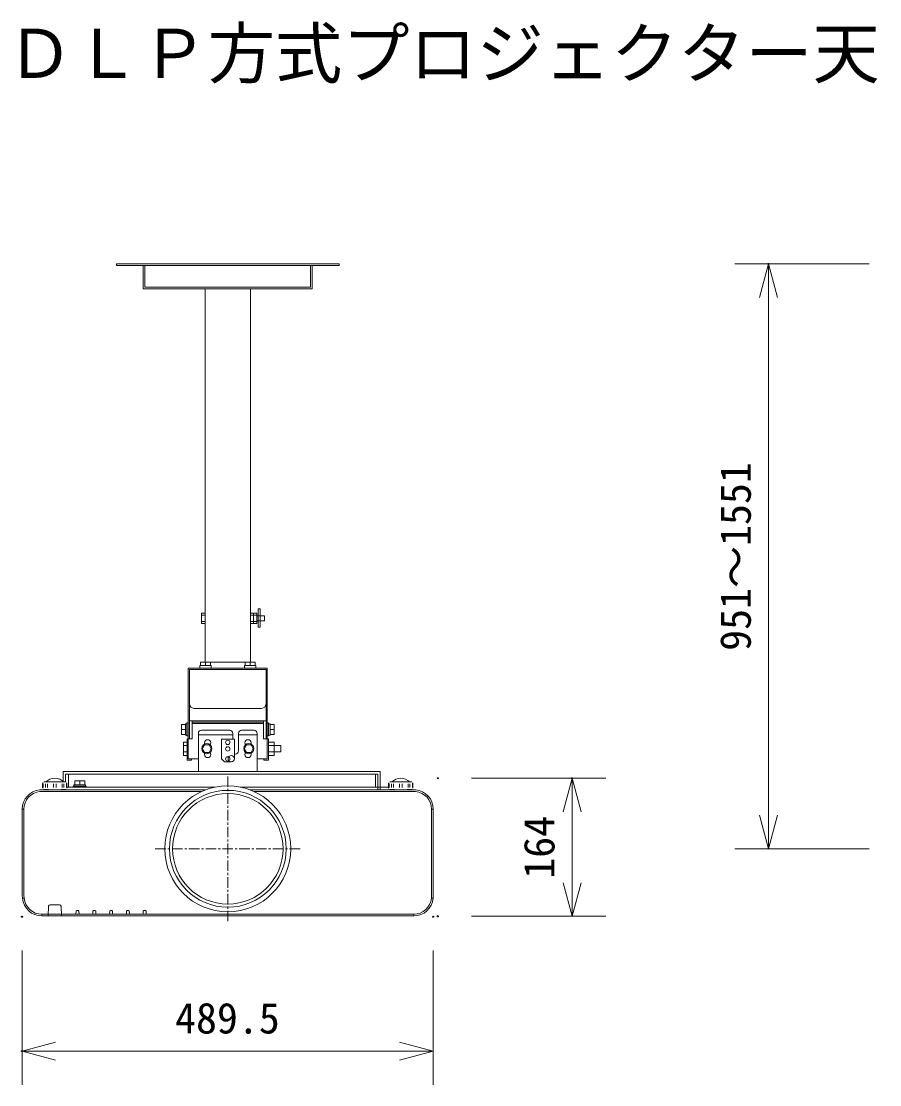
# Model space of a CAD drawing. Units: millimetres, scale not verified. Extents: x -62 to 63, y -57 to 57.
# Drawn here: x -34.6 to 16.5, y -6.6 to 56.7 of the extents above; entities that cross this region are included whole.
import ezdxf
from ezdxf.enums import TextEntityAlignment as Align

# ---------------------------------------------------------------- set-up
doc = ezdxf.new("R2010")
doc.units = ezdxf.units.MM
doc.header["$LTSCALE"] = 0.125
doc.header["$PDMODE"] = 32
doc.header["$PDSIZE"] = 0.0625
doc.linetypes.add('USER2', pattern=[8, 5, -1, 1, -1])
for name, color, linetype, lineweight in [('0-0_0', 7, 'Continuous', 18), ('0-4_GAIKEI', 1, 'Continuous', 18), ('0-5_SUNPO', 7, 'Continuous', 18), ('0-7_DEFAULT_1', 7, 'USER2', 18)]:
    doc.layers.add(name, color=color, linetype=linetype, lineweight=lineweight)
doc.layers.add('0-1_DEFPOINTS', color=7, linetype='Continuous')
doc.layers.add('0-3_MOJI1', color=7, linetype='Continuous')
doc.styles.add('ＭＳ ゴシック', font='')
doc.styles.get('ＭＳ ゴシック').set_extended_font_data('MS Gothic')

# ---------------------------------------------------------------- blocks, each defined once
blk = doc.blocks.new('_OPEN30')
at = {"layer": '0-0_0'}
blk.add_line((0, 0), (-1, 0), dxfattribs=at)
blk.add_lwpolyline([(-1, 0.26795), (0, 0), (-1, -0.26795)], dxfattribs=at)
blk = doc.blocks.new('D7')
at = {"layer": '0-1_DEFPOINTS'}
for p in [(6.8433, 44.4312), (14.8433, 44.4312), (14.8433, 9.6145)]:
    blk.add_point(p, dxfattribs=at)
at = {"layer": '0-5_SUNPO'}
for p, q in [((12.8433, 44.4312), (4.8433, 44.4312)), ((6.8433, 11.6145), (6.8433, 42.4312)), ((12.8433, 9.6145), (4.8433, 9.6145))]:
    blk.add_line(p, q, dxfattribs=at)
at = {"layer": '0-5_SUNPO', "xscale": 2, "yscale": 2}
for p, rotation in [((6.8433, 44.4312), 90), ((6.8433, 9.6145), 270)]:
    blk.add_blockref('_OPEN30', p, dxfattribs=dict(at, rotation=rotation))
at = {"layer": '0-5_SUNPO', "style": 'ＭＳ ゴシック'}
blk.add_text('951～1551', height=1.833, rotation=90, dxfattribs=at).set_placement((6.3433, 21.3978), align=Align.BOTTOM_LEFT)
blk = doc.blocks.new('D6')
at = {"layer": '0-1_DEFPOINTS'}
for p in [(-12.8477, 13.8145), (-4.8476, 13.8145), (-12.8477, 5.5931)]:
    blk.add_point(p, dxfattribs=at)
at = {"layer": '0-5_SUNPO'}
for p, q in [((-10.8477, 13.8145), (-2.8476, 13.8145)), ((-4.8476, 7.5931), (-4.8476, 11.8145)), ((-10.8477, 5.5931), (-2.8476, 5.5931))]:
    blk.add_line(p, q, dxfattribs=at)
at = {"layer": '0-5_SUNPO', "xscale": 2, "yscale": 2}
for p, rotation in [((-4.8476, 13.8145), 90), ((-4.8476, 5.5931), 270)]:
    blk.add_blockref('_OPEN30', p, dxfattribs=dict(at, rotation=rotation))
at = {"layer": '0-5_SUNPO', "style": 'ＭＳ ゴシック'}
blk.add_text('164', height=1.833, rotation=90, dxfattribs=at).set_placement((-5.3476, 7.8288), align=Align.BOTTOM_LEFT)
blk = doc.blocks.new('D5')
at = {"layer": '0-1_DEFPOINTS'}
for p in [(-37.6027, 5.5683), (-13.1274, 5.5683), (-37.6027, -2.4318)]:
    blk.add_point(p, dxfattribs=at)
at = {"layer": '0-5_SUNPO'}
for p, q in [((-37.6027, 3.5683), (-37.6027, -4.4318)), ((-13.1274, 3.5683), (-13.1274, -4.4318)), ((-15.1274, -2.4318), (-35.6027, -2.4318))]:
    blk.add_line(p, q, dxfattribs=at)
at = {"layer": '0-5_SUNPO', "xscale": 2, "yscale": 2, "rotation": 180}
blk.add_blockref('_OPEN30', (-37.6027, -2.4318), dxfattribs=at)
at = {"layer": '0-5_SUNPO', "xscale": 2, "yscale": 2}
blk.add_blockref('_OPEN30', (-13.1274, -2.4318), dxfattribs=at)
at = {"layer": '0-5_SUNPO', "style": 'ＭＳ ゴシック'}
blk.add_text('489.5', height=1.833, dxfattribs=at).set_placement((-28.49, -1.9318), align=Align.BOTTOM_LEFT)

msp = doc.modelspace()

# ---------------------------------------------------------------- linework, layer by layer
at = {"layer": '0-4_GAIKEI'}
for p, q in [((-28.9047, 42.2746), (-28.9047, 42.1733)), ((-28.9047, 42.2746), (-15.6438, 42.2746)), ((-28.9047, 42.1733), (-15.6438, 42.1733)), ((-27.3062, 40.7917), (-27.3062, 42.1733)), ((-27.2053, 40.8929), (-27.2053, 42.1733)), ((-17.3432, 40.8929), (-17.3432, 42.1733)), ((-17.2423, 40.7917), (-17.2423, 42.1733)), ((-15.6438, 42.2746), (-15.6438, 42.1733)), ((-27.3062, 40.7917), (-17.2423, 40.7917)), ((-27.2053, 40.8929), (-17.3432, 40.8929)), ((-23.6171, 18.5566), (-23.6171, 40.7917)), ((-23.8476, 21.4837), (-23.8476, 20.87)), ((-23.6171, 21.4837), (-23.8476, 21.4837)), ((-23.8476, 21.3693), (-23.6171, 21.3693)), ((-23.8476, 20.9932), (-23.6171, 20.9932)), ((-23.6171, 20.87), (-23.6171, 21.4837)), ((-20.541, 21.3693), (-20.9314, 21.3693)), ((-20.541, 20.9932), (-20.9314, 20.9932)), ((-20.7342, 21.4837), (-20.7342, 20.87)), ((-23.8476, 20.87), (-23.6171, 20.87)), ((-23.9472, 18.3675), (-23.9027, 18.3675)), ((-23.9472, 18.213), (-23.9472, 18.3675)), ((-23.9027, 18.5566), (-23.6059, 18.5566)), ((-23.9027, 18.3675), (-23.9027, 18.5566)), ((-23.9002, 18.3675), (-23.9027, 18.3675)), ((-23.9002, 18.3675), (-23.6083, 18.3675)), ((-23.6059, 18.3675), (-23.6083, 18.3675)), ((-23.6059, 18.5566), (-23.3091, 18.5566)), ((-23.6059, 18.3675), (-23.6059, 18.5566)), ((-23.6035, 18.3675), (-23.6059, 18.3675)), ((-23.6035, 18.3675), (-23.3115, 18.3675)), ((-23.3091, 18.3675), (-23.3115, 18.3675)), ((-23.3091, 18.3675), (-23.3091, 18.5566)), ((-23.3091, 18.3675), (-23.2646, 18.3675)), ((-23.2646, 18.3675), (-23.2646, 18.213)), ((-21.2839, 18.3675), (-21.2839, 18.213)), ((-21.2394, 18.3675), (-21.2839, 18.3675)), ((-21.2394, 18.3675), (-21.2394, 18.5566)), ((-21.2394, 18.3675), (-21.237, 18.3675)), ((-20.945, 18.3675), (-21.237, 18.3675)), ((-20.9426, 18.3675), (-20.9402, 18.3675)), ((-20.6483, 18.3675), (-20.9402, 18.3675)), ((-20.6483, 18.3675), (-20.6458, 18.3675)), ((-24.6261, 12.8093), (-24.6261, 18.213)), ((-19.9223, 18.213), (-24.6261, 18.213)), ((-19.9985, 18.1368), (-24.55, 18.1368)), ((-24.55, 13.9958), (-24.55, 18.1368)), ((-19.9985, 13.9958), (-19.9985, 18.1368)), ((-19.9223, 12.8093), (-19.9223, 18.213)), ((-20.2652, 15.8167), (-24.2833, 15.8167)), ((-25.0313, 14.5619), (-25.0313, 14.8587)), ((-24.7939, 14.8587), (-25.0313, 14.8587)), ((-25.0313, 14.2651), (-25.0313, 14.5619)), ((-24.7939, 14.5619), (-25.0313, 14.5619)), ((-24.7939, 14.8586), (-24.7939, 14.9032)), ((-24.7939, 14.9032), (-24.7048, 14.9032)), ((-24.7939, 14.8587), (-24.7939, 14.8562)), ((-24.7939, 14.5643), (-24.7939, 14.8562)), ((-24.7939, 14.5643), (-24.7939, 14.5619)), ((-24.7939, 14.5619), (-24.7939, 14.5594)), ((-24.7048, 14.176), (-24.7048, 14.9477)), ((-24.7048, 14.9477), (-24.6261, 14.9477)), ((-19.9985, 15.0685), (-24.55, 15.0685)), ((-24.3976, 13.9958), (-24.3976, 15.0685)), ((-20.1509, 14.9923), (-24.3976, 14.9923)), ((-20.1509, 14.9162), (-24.3976, 14.9162)), ((-20.1509, 13.9958), (-20.1509, 15.0685)), ((-19.8437, 14.9477), (-19.9223, 14.9477)), ((-19.8437, 14.176), (-19.8437, 14.9477)), ((-19.7546, 14.9032), (-19.8437, 14.9032)), ((-19.7546, 14.8586), (-19.7546, 14.9032)), ((-19.7546, 14.8587), (-19.7546, 14.8562)), ((-19.7546, 14.8587), (-19.5172, 14.8587)), ((-19.7546, 14.5643), (-19.7546, 14.8562)), ((-19.7546, 14.5619), (-19.7546, 14.5594)), ((-24.7939, 14.2651), (-25.0313, 14.2651)), ((-24.7939, 14.2675), (-24.7939, 14.5594)), ((-24.7939, 14.2675), (-24.7939, 14.2651)), ((-24.7939, 14.2206), (-24.7939, 14.2651)), ((-24.7048, 14.2206), (-24.7939, 14.2206)), ((-24.6261, 14.176), (-24.7048, 14.176)), ((-24.7023, 12.7331), (-24.7023, 13.9958)), ((-24.3976, 13.9958), (-24.7023, 13.9958)), ((-24.0272, 12.06), (-24.0272, 14.3278)), ((-24.0272, 14.2381), (-21.9713, 14.2381)), ((-23.8367, 14.5183), (-22.1618, 14.5183)), ((-21.9713, 13.9787), (-21.9713, 14.3278)), ((-21.6391, 13.2872), (-21.6391, 14.3278)), ((-21.6391, 14.2381), (-20.5213, 14.2381)), ((-21.4486, 14.5183), (-20.7118, 14.5183)), ((-20.5213, 12.06), (-20.5213, 14.3278)), ((-20.1509, 13.9958), (-19.8461, 13.9958)), ((-19.9223, 14.176), (-19.8437, 14.176)), ((-19.8461, 12.7331), (-19.8461, 13.9958)), ((-19.7546, 14.2675), (-19.7546, 14.5594)), ((-19.7546, 14.2675), (-19.7546, 14.2651)), ((-24.7023, 13.8002), (-24.9193, 13.8002)), ((-24.7023, 13.6052), (-24.9193, 13.6052)), ((-23.7913, 13.4189), (-23.6575, 13.6507)), ((-23.6575, 13.187), (-23.7913, 13.4189)), ((-23.6575, 13.6507), (-23.3897, 13.6507)), ((-23.3897, 13.6507), (-23.2559, 13.4189)), ((-23.2559, 13.4189), (-23.3897, 13.187)), ((-21.1588, 13.6507), (-21.2926, 13.4189)), ((-21.2926, 13.4189), (-21.1588, 13.187)), ((-20.891, 13.6507), (-21.1588, 13.6507)), ((-20.7571, 13.4189), (-20.891, 13.6507)), ((-20.891, 13.187), (-20.7572, 13.4189)), ((-19.8461, 13.8002), (-19.512, 13.8002)), ((-19.8461, 13.6052), (-19.512, 13.6052)), ((-19.512, 13.0132), (-19.512, 13.8002)), ((-19.111, 13.6035), (-19.512, 13.6035)), ((-19.111, 13.2212), (-19.111, 13.6035)), ((-24.7023, 13.2235), (-24.9193, 13.2235)), ((-24.4273, 12.7331), (-24.7023, 12.7331)), ((-24.0272, 12.8093), (-24.6261, 12.8093)), ((-24.4273, 12.7331), (-24.4273, 12.8093)), ((-23.3897, 13.187), (-23.6575, 13.187)), ((-21.8779, 13.0967), (-21.8295, 13.0967)), ((-21.1588, 13.187), (-20.891, 13.187)), ((-19.9223, 12.8093), (-20.5213, 12.8093)), ((-20.1212, 12.7331), (-20.1212, 12.8093)), ((-20.1212, 12.7331), (-19.8461, 12.7331)), ((-19.8461, 13.2235), (-19.512, 13.2235)), ((-19.8461, 13.0132), (-19.512, 13.0132)), ((-19.512, 13.2212), (-19.111, 13.2212)), ((-32.0755, 12.06), (-13.1914, 12.06)), ((-32.0755, 11.4679), (-32.0755, 12.06)), ((-22.4662, 12.6298), (-22.0684, 12.6298)), ((-13.1914, 10.9578), (-13.1914, 12.06)), ((-31.9226, 11.4329), (-33.2329, 11.4325)), ((-31.7666, 11.1335), (-31.7666, 11.8914)), ((-30.7962, 11.2682), (-30.7962, 11.5056)), ((-13.4858, 11.1335), (-13.4858, 11.8914)), ((-13.3359, 10.9578), (-13.3359, 11.8914)), ((-12.6259, 11.4329), (-11.3156, 11.4325)), ((-33.4619, 10.9578), (-33.4619, 10.9579)), ((-23.8533, 10.8582), (-33.4574, 10.8582)), ((-33.2994, 11.101), (-33.2994, 11.327)), ((-33.2704, 11.101), (-33.2704, 11.327)), ((-33.2246, 10.9829), (-32.9494, 10.9829)), ((-33.1196, 11.327), (-33.1196, 11.101)), ((-33.0134, 11.101), (-33.0134, 11.327)), ((-32.9494, 10.9704), (-32.9494, 10.9829)), ((-32.6495, 11.327), (-32.6495, 11.101)), ((-32.4993, 11.101), (-32.4993, 11.327)), ((-32.1994, 10.9829), (-31.9242, 10.9829)), ((-32.1994, 10.9704), (-32.1994, 10.9829)), ((-32.1354, 11.327), (-32.1354, 11.101)), ((-32.0292, 11.101), (-32.0292, 11.327)), ((-31.8784, 11.327), (-31.8784, 11.101)), ((-31.8494, 11.101), (-31.8494, 11.327)), ((-31.8494, 11.1335), (-23.0175, 11.1335)), ((-31.4788, 11.1317), (-31.4788, 11.1792)), ((-31.4788, 11.1792), (-30.7071, 11.1792)), ((-31.3873, 11.2682), (-31.3898, 11.2682)), ((-31.3873, 11.2682), (-31.0954, 11.2682)), ((-31.093, 11.2682), (-31.0954, 11.2682)), ((-31.0905, 11.2682), (-30.7986, 11.2682)), ((-30.7962, 11.2682), (-30.7986, 11.2682)), ((-30.7962, 11.2682), (-30.7516, 11.2682)), ((-30.7516, 11.2682), (-30.7516, 11.1792)), ((-30.7071, 11.1792), (-30.7071, 11.1317)), ((-23.6252, 10.9579), (-23.6252, 10.956)), ((-12.6991, 11.1335), (-21.5309, 11.1335)), ((-20.9233, 10.9579), (-20.9233, 10.956)), ((-11.091, 10.8582), (-20.6952, 10.8582)), ((-12.6991, 11.101), (-12.6991, 11.327)), ((-12.6701, 11.327), (-12.6701, 11.101)), ((-12.3491, 10.9829), (-12.6243, 10.9829)), ((-12.5193, 11.101), (-12.5193, 11.327)), ((-12.4131, 11.327), (-12.4131, 11.101)), ((-12.3491, 10.9704), (-12.3491, 10.9829)), ((-12.0492, 11.101), (-12.0492, 11.327)), ((-11.899, 11.327), (-11.899, 11.101)), ((-11.5991, 10.9704), (-11.5991, 10.9829)), ((-11.3239, 10.9829), (-11.5991, 10.9829)), ((-11.5351, 11.101), (-11.5351, 11.327)), ((-11.4289, 11.327), (-11.4289, 11.101)), ((-11.2781, 11.101), (-11.2781, 11.327)), ((-11.2491, 11.101), (-11.2491, 11.327)), ((-11.0866, 10.9579), (-11.0866, 10.9578)), ((-34.4122, 9.8122), (-34.5119, 9.8122)), ((-34.4122, 9.8122), (-34.4122, 4.6872)), ((-10.1363, 4.6872), (-10.1363, 9.8122)), ((-10.0366, 9.8122), (-10.1363, 9.8122)), ((-10.0366, 9.8014), (-10.0366, 9.8014)), ((-34.5124, 8.6204), (-34.5119, 8.6204)), ((-34.5119, 7.6954), (-34.5124, 7.6954)), ((-34.5124, 6.7704), (-34.5119, 6.7704)), ((-34.5119, 5.0841), (-34.5269, 5.0841)), ((-34.5269, 4.7828), (-34.5269, 5.0841)), ((-34.5119, 5.0291), (-34.5269, 5.0291)), ((-34.5119, 5.0078), (-34.5269, 5.0078)), ((-34.5119, 4.8783), (-34.5269, 4.8783)), ((-34.5119, 4.7828), (-34.5269, 4.7828)), ((-34.5118, 4.6828), (-34.5119, 4.6828)), ((-34.3972, 4.5163), (-34.4966, 4.5076)), ((-34.4122, 4.6872), (-34.3972, 4.5163)), ((-10.1512, 4.5163), (-10.1363, 4.6872)), ((-10.0519, 4.5076), (-10.1512, 4.5163)), ((-10.0366, 4.6828), (-10.0367, 4.6828)), ((-32.944, 4.0393), (-32.9694, 3.4578)), ((-32.2972, 4.1278), (-32.8516, 4.1278)), ((-32.1794, 3.4578), (-32.2048, 4.0393)), ((-11.1975, 3.5575), (-33.3509, 3.5575)), ((-33.3509, 3.5575), (-33.3509, 3.4578)), ((-31.3072, 3.7372), (-31.315, 3.5575)), ((-31.184, 3.7778), (-31.2647, 3.7778)), ((-31.1337, 3.5575), (-31.1416, 3.7372)), ((-30.3072, 3.7372), (-30.315, 3.5575)), ((-30.184, 3.7778), (-30.2647, 3.7778)), ((-30.1337, 3.5575), (-30.1415, 3.7372)), ((-29.3072, 3.7372), (-29.315, 3.5575)), ((-29.184, 3.7778), (-29.2647, 3.7778)), ((-29.1337, 3.5575), (-29.1415, 3.7372)), ((-28.3071, 3.7372), (-28.315, 3.5575)), ((-28.184, 3.7778), (-28.2647, 3.7778)), ((-28.1337, 3.5575), (-28.1415, 3.7372)), ((-27.3071, 3.7372), (-27.315, 3.5575)), ((-27.184, 3.7778), (-27.2647, 3.7778)), ((-27.1337, 3.5575), (-27.1415, 3.7372)), ((-11.1975, 3.5575), (-11.1975, 3.4578))]:
    msp.add_line(p, q, dxfattribs=at)
at = {"layer": '0-4_GAIKEI', "color": 7}
for p, q in [((-23.6252, 10.9578), (-33.4619, 10.9578)), ((-11.0866, 10.9578), (-20.9233, 10.9578)), ((-34.5119, 9.8122), (-34.5119, 4.6828)), ((-10.0367, 4.6828), (-10.0367, 9.8122)), ((-34.5119, 4.6828), (-34.4966, 4.5076)), ((-10.052, 4.5076), (-10.0367, 4.6828)), ((-11.1975, 3.4578), (-33.3509, 3.4578))]:
    msp.add_line(p, q, dxfattribs=at)
at = {"layer": '0-4_GAIKEI', "color": 7, "linetype": 'USER2'}
msp.add_line((-26.5914, 7.4579), (-17.9571, 7.4579), dxfattribs=at)
at = {"layer": '0-4_GAIKEI'}
for points in [[(-23.6171, 18.5566), (-20.9314, 18.5566), (-20.9314, 40.7917)], [(-23.6035, 18.3675), (-23.6035, 18.3675), (-23.6035, 18.3675)], [(-20.6458, 18.3675), (-20.6458, 18.5566), (-20.9426, 18.5566), (-21.2394, 18.5566)], [(-20.945, 18.3675), (-20.9426, 18.3675), (-20.9426, 18.5566)], [(-20.945, 18.3675), (-20.945, 18.3675), (-20.945, 18.3675)], [(-20.6013, 18.213), (-20.6013, 18.3675), (-20.6458, 18.3675)], [(-24.7939, 14.5643), (-24.7939, 14.5643), (-24.7939, 14.5643)], [(-19.7546, 14.2651), (-19.5172, 14.2651), (-19.5172, 14.5619), (-19.5172, 14.8587)], [(-19.7546, 14.5643), (-19.7546, 14.5619), (-19.5172, 14.5619)], [(-19.7546, 14.5643), (-19.7546, 14.5643), (-19.7546, 14.5643)], [(-21.8779, 12.8203), (-21.8779, 13.9787), (-22.6566, 13.9787), (-22.6566, 12.8203), (-22.4662, 12.6298)], [(-19.8437, 14.2206), (-19.7546, 14.2206), (-19.7546, 14.2651)], [(-24.7023, 13.0132), (-24.9193, 13.0132), (-24.9193, 13.8002)], [(-31.9309, 11.4329), (-31.9309, 11.8914), (-13.3359, 11.8914)], [(-31.3898, 11.2682), (-31.3898, 11.5056), (-31.093, 11.5056), (-30.7962, 11.5056)], [(-31.0905, 11.2682), (-31.093, 11.2682), (-31.093, 11.5056)], [(-31.4343, 11.1792), (-31.4343, 11.2682), (-31.3898, 11.2682)], [(-31.0905, 11.2682), (-31.0905, 11.2682), (-31.0905, 11.2682)]]:
    msp.add_lwpolyline(points, dxfattribs=at)
for points in [[(-20.4644, 20.6511), (-20.3478, 20.6511), (-20.3478, 21.7496), (-20.4644, 21.7496)], [(-20.9314, 21.4837), (-20.541, 21.4837), (-20.541, 20.87), (-20.9314, 20.87)], [(-20.541, 21.3302), (-20.098, 21.3302), (-20.098, 21.0206), (-20.541, 21.0206)]]:
    msp.add_lwpolyline(points, close=True, dxfattribs=at)
for centre, radius in [((-23.5236, 13.4189), 0.3014), ((-22.2742, 13.7867), 0.1305), ((-22.2742, 13.3984), 0.1305), ((-21.0249, 13.4189), 0.3014), ((-22.2742, 12.8097), 0.1305), ((-22.0684, 12.8203), 0.1905), ((-22.2742, 7.4579), 3.75), ((-22.2742, 7.4579), 3.4777), ((-22.2742, 7.4579), 3.2889)]:
    msp.add_circle(centre, radius, dxfattribs=at)
for centre, radius, start, end in [((-24.2833, 16.0834), 0.2667, 180, 270), ((-20.2652, 16.0834), 0.2667, 270, 360), ((-23.8367, 14.3278), 0.1905, 90, 180), ((-23.4731, 13.7664), 0.1855, 0, 179.99996), ((-22.1618, 14.3278), 0.1905, 0, 90), ((-21.4486, 14.3278), 0.1905, 90, 180), ((-21.0754, 13.7664), 0.1855, 0.00004, 180), ((-20.7118, 14.3278), 0.1905, 0, 90), ((-18.6427, 12.6801), 5.1321, 167.77941, 168.78244), ((-18.6159, 12.595), 4.8163, 165.92317, 167.48087), ((-25.9326, 12.595), 4.8163, 12.51913, 14.07683), ((-25.9058, 12.6801), 5.1321, 11.21756, 12.22059), ((-18.6427, 14.1577), 5.1321, 191.21756, 192.22059), ((-23.4731, 13.0713), 0.1855, 180.00004, 0), ((-18.6159, 14.2428), 4.8163, 192.51913, 194.07683), ((-21.8295, 13.2872), 0.1905, 270, 360), ((-25.9326, 14.2428), 4.8163, 345.92317, 347.48087), ((-21.0754, 13.0713), 0.1855, 180, 359.99996), ((-25.9058, 14.1577), 5.1321, 347.77941, 348.78244), ((-32.5744, 10.9079), 0.75, 44.47267, 135.52733), ((-11.9741, 10.9079), 0.75, 44.47267, 135.52733), ((-33.3619, 9.8122), 1.0503, 95.21947, 180), ((-33.2244, 11.327), 0.075, 143.20231, 180), ((-33.2244, 11.101), 0.075, 180, 216.73327), ((-33.3244, 11.402), 0.05, 323.13025, 348.99034), ((-31.8244, 11.402), 0.05, 191.00966, 216.86975), ((-31.9244, 11.327), 0.075, 0, 36.79769), ((-31.9244, 11.101), 0.075, 323.26673, 0), ((-23.6252, 10.9829), 0.025, 270, 290.9689), ((-23.6252, 10.9829), 0.0251, 270, 290.9689), ((-20.9233, 10.9829), 0.0251, 249.0311, 270), ((-20.9233, 10.9829), 0.025, 249.0311, 270), ((-12.6241, 11.327), 0.075, 143.20231, 180), ((-12.6241, 11.101), 0.075, 180, 216.73327), ((-12.7241, 11.402), 0.05, 323.13025, 348.99034), ((-11.2241, 11.402), 0.05, 191.00966, 216.86975), ((-11.3241, 11.327), 0.075, 0, 36.79769), ((-11.3241, 11.101), 0.075, 323.26673, 0), ((-11.1866, 9.8122), 1.0503, 0, 84.78053), ((-33.9824, 8.6204), 0.53, 177.97919, 182.02081), ((-34.0874, 8.6204), 0.425, 178.24964, 181.75036), ((-33.9824, 7.6954), 0.53, 177.97919, 182.02081), ((-33.9824, 6.7704), 0.53, 177.97919, 182.02081), ((-34.0874, 6.7704), 0.425, 178.24964, 181.75036), ((-33.3509, 4.6078), 1.0503, 185, 270), ((-11.1975, 4.6078), 1.0503, 270, 355), ((-32.8516, 4.0353), 0.0925, 90, 177.5), ((-32.2972, 4.0353), 0.0925, 2.5, 90), ((-31.2647, 3.7353), 0.0425, 90, 177.5), ((-31.184, 3.7353), 0.0425, 2.5, 90), ((-30.2647, 3.7353), 0.0425, 90, 177.5), ((-30.184, 3.7353), 0.0425, 2.5, 90), ((-29.2647, 3.7353), 0.0425, 90, 177.5), ((-29.184, 3.7353), 0.0425, 2.5, 90), ((-28.2647, 3.7353), 0.0425, 90, 177.5), ((-28.184, 3.7353), 0.0425, 2.5, 90), ((-27.2647, 3.7353), 0.0425, 90, 177.5), ((-27.184, 3.7353), 0.0425, 2.5, 90)]:
    msp.add_arc(centre, radius, start, end, dxfattribs=at)
at = {"layer": '0-4_GAIKEI', "color": 7}
for centre, start, end in [((-33.3619, 9.8122), 94.98876, 180), ((-11.1866, 9.8122), 0, 85.01124), ((-33.3509, 4.6078), 185, 270), ((-11.1975, 4.6078), 270, 355)]:
    msp.add_arc(centre, 1.1499, start, end, dxfattribs=at)
at = {"layer": '0-7_DEFAULT_1'}
msp.add_line((-22.2742, 3.1407), (-22.2742, 11.775), dxfattribs=at)

# ---------------------------------------------------------------- block references
at = {"layer": '0-5_SUNPO'}
for name in ['D7', 'D6', 'D5']:
    msp.add_blockref(name, (3.0766, -2.1566), dxfattribs=at)

# ---------------------------------------------------------------- texts
at = {"layer": '0-3_MOJI1', "style": 'ＭＳ ゴシック'}
msp.add_text('ＤＬＰ方式プロジェクター天吊り金具付', height=2.933, dxfattribs=at).set_placement((-35.4642, 52.4641), align=Align.BOTTOM_LEFT)

doc.saveas('drawing.dxf')
